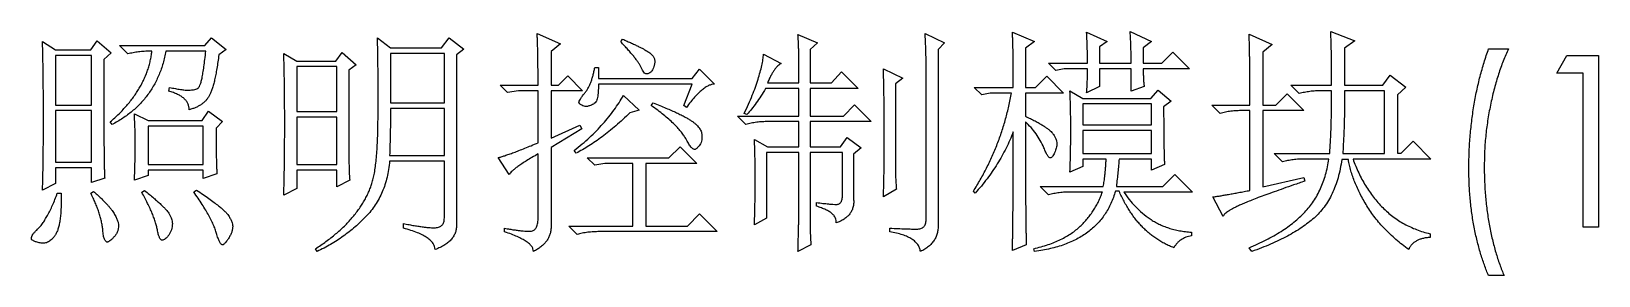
# Model space of a CAD drawing. Extents: x 227222 to 227822, y 341870 to 343170.
# Drawn here: x 227660.14 to 227692.11, y 342199.23 to 342204.21 of the extents above; entities that cross this region are included whole.
import ezdxf

# ---------------------------------------------------------------- set-up
doc = ezdxf.new("R2010")
doc.units = 0
doc.header["$MEASUREMENT"] = 0
doc.layers.add('PV-115', color=7, linetype='Continuous')

# ---------------------------------------------------------------- blocks, each defined once
blk = doc.blocks.new('Manufacturer光辉PartName智能照明控制模块Series12位ShellFrameLimitingCurrentRemarkPartTypeMinCurrent0MaxCurrent0PolesMinPower0MaxPower0LibType2DelFlgfalseUpdateDate')
at = {"layer": 'PV-115'}
for p, q in [((0.385, 8.203), (0.517, 8.359)), ((0.517, 8.359), (0.82, 8.126)), ((3.906, 8.359), (4.171, 8.158)), ((5.212, 8.158), (5.364, 8.359)), ((5.364, 8.359), (5.667, 8.131)), ((7.162, 8.449), (7.635, 8.238)), ((8.866, 8.278), (8.904, 8.335)), ((12.481, 8.43), (12.879, 8.259)), ((15.075, 8.449), (15.472, 8.259)), ((16.854, 8.475), (17.309, 8.284)), ((18.369, 8.475), (18.785, 8.29)), ((19.258, 8.494), (19.694, 8.29)), ((21.682, 8.437), (22.155, 8.225)), ((23.347, 8.494), (23.84, 8.304)), ((-2.928, 8.284), (-2.663, 8.114)), ((-2.663, 8.114), (-1.943, 8.114)), ((-1.925, 8), (-2.663, 8)), ((-2.663, 8), (-2.663, 6.992)), ((-1.943, 8.114), (-1.811, 8.302)), ((-1.925, 6.992), (-1.925, 8)), ((-1.811, 8.302), (-1.527, 8.055)), ((-1.527, 8.055), (-1.678, 7.921)), ((-1.186, 8.033), (-1.357, 8.203)), ((-1.357, 8.203), (0.385, 8.203)), ((-0.694, 8.09), (-0.732, 8.09)), ((0.404, 8.09), (-0.41, 8.09)), ((0.82, 8.126), (0.669, 8.014)), ((1.994, 8.041), (2.259, 7.889)), ((3.054, 7.889), (3.187, 8.06)), ((3.187, 8.06), (3.471, 7.814)), ((4.171, 8.158), (5.212, 8.158)), ((5.269, 8.045), (4.171, 8.045)), ((4.171, 8.045), (4.171, 7.037)), ((5.269, 7.037), (5.269, 8.045)), ((5.667, 8.131), (5.515, 8.017)), ((5.515, 8.017), (5.515, 4.557)), ((7.635, 8.238), (7.446, 8.085)), ((7.446, 8.085), (7.446, 7.396)), ((11.781, 8.027), (12.141, 7.838)), ((12.879, 8.259), (12.728, 8.126)), ((12.728, 8.126), (12.728, 7.441)), ((15.472, 8.259), (15.34, 8.126)), ((15.34, 8.126), (15.34, 4.576)), ((17.309, 8.284), (17.119, 8.151)), ((17.119, 8.151), (17.119, 7.351)), ((18.785, 8.29), (18.634, 8.178)), ((18.634, 8.178), (18.634, 7.844)), ((19.694, 8.29), (19.523, 8.16)), ((19.523, 8.16), (19.523, 7.844)), ((19.902, 7.844), (20.129, 8.072)), ((20.129, 8.072), (20.47, 7.731)), ((22.155, 8.225), (21.966, 8.071)), ((21.966, 8.071), (21.966, 6.992)), ((23.84, 8.304), (23.631, 8.153)), ((23.631, 8.153), (23.631, 7.396)), ((26.568, 8.135), (26.972, 8.135)), ((27.959, 7.641), (28.165, 8)), ((28.165, 8), (28.812, 8)), ((28.812, 8), (28.812, 4.5)), ((2.259, 7.889), (3.054, 7.889)), ((3.073, 7.776), (2.259, 7.776)), ((2.259, 7.776), (2.259, 6.857)), ((3.073, 6.857), (3.073, 7.776)), ((3.471, 7.814), (3.319, 7.701)), ((3.319, 7.701), (3.319, 6.194)), ((8.336, 7.757), (8.411, 7.757)), ((8.411, 7.757), (8.411, 7.53)), ((10.323, 7.53), (10.475, 7.72)), ((10.475, 7.72), (10.778, 7.417)), ((12.5, 7.441), (12.5, 7.726)), ((14.223, 7.729), (14.621, 7.539)), ((15.094, 4.652), (15.094, 7.86)), ((17.744, 7.693), (17.593, 7.844)), ((17.593, 7.844), (18.388, 7.844)), ((17.914, 7.731), (17.744, 7.693)), ((18.388, 7.731), (17.914, 7.731)), ((18.634, 7.844), (19.277, 7.844)), ((19.277, 7.731), (18.634, 7.731)), ((18.634, 7.731), (18.634, 7.371)), ((19.277, 7.276), (19.277, 7.731)), ((19.523, 7.844), (19.902, 7.844)), ((20.47, 7.731), (19.523, 7.731)), ((6.556, 7.244), (6.405, 7.396)), ((6.405, 7.396), (7.181, 7.396)), ((7.446, 7.396), (7.597, 7.396)), ((7.597, 7.396), (7.787, 7.585)), ((7.787, 7.585), (8.09, 7.282)), ((8.411, 7.53), (10.323, 7.53)), ((10.323, 7.417), (8.411, 7.417)), ((10.153, 6.981), (10.323, 7.417)), ((11.857, 7.441), (12.5, 7.441)), ((12.728, 7.441), (13.163, 7.441)), ((13.163, 7.441), (13.371, 7.668)), ((13.371, 7.668), (13.712, 7.327)), ((14.621, 7.539), (14.469, 7.425)), ((14.469, 7.425), (14.469, 5.675)), ((17.328, 7.351), (17.555, 7.578)), ((17.555, 7.578), (17.895, 7.237)), ((18.634, 7.371), (18.369, 7.239)), ((19.542, 7.371), (19.277, 7.276)), ((22.533, 7.396), (23.366, 7.396)), ((22.704, 7.225), (22.533, 7.396)), ((23.631, 7.396), (24.408, 7.396)), ((24.408, 7.396), (24.559, 7.604)), ((24.559, 7.604), (24.881, 7.357)), ((24.881, 7.357), (24.71, 7.203)), ((28.498, 7.641), (27.959, 7.641)), ((28.498, 4.5), (28.498, 7.641)), ((-0.353, 7.276), (-0.334, 7.351)), ((4.171, 7.037), (5.269, 7.037)), ((6.783, 7.282), (6.556, 7.244)), ((7.181, 7.282), (6.783, 7.282)), ((7.181, 6.222), (7.181, 7.282)), ((8.09, 7.282), (7.446, 7.282)), ((7.446, 7.282), (7.446, 6.317)), ((8.923, 7.187), (9.244, 6.888)), ((9.49, 6.98), (9.528, 7.036)), ((12.5, 7.327), (11.819, 7.327)), ((12.5, 6.767), (12.5, 7.327)), ((13.712, 7.327), (12.728, 7.327)), ((12.728, 7.327), (12.728, 6.767)), ((16.23, 7.199), (16.078, 7.351)), ((16.078, 7.351), (16.873, 7.351)), ((16.4, 7.237), (16.23, 7.199)), ((16.835, 7.237), (16.4, 7.237)), ((17.119, 7.351), (17.328, 7.351)), ((17.895, 7.237), (17.119, 7.237)), ((17.119, 7.237), (17.119, 6.765)), ((18.028, 7.278), (18.293, 7.126)), ((18.293, 7.126), (19.675, 7.126)), ((19.675, 7.126), (19.826, 7.297)), ((19.826, 7.297), (20.091, 7.07)), ((20.091, 7.07), (19.94, 6.955)), ((22.231, 6.992), (22.458, 7.219)), ((22.458, 7.219), (22.798, 6.878)), ((23.366, 7.282), (23.158, 7.282)), ((24.445, 7.282), (23.631, 7.282)), ((24.445, 6.005), (24.445, 7.282)), ((24.71, 7.203), (24.71, 6.007)), ((-2.663, 6.992), (-1.925, 6.992)), ((-1.925, 6.878), (-2.663, 6.878)), ((-2.663, 6.878), (-2.663, 5.825)), ((-1.925, 5.825), (-1.925, 6.878)), ((-1.054, 6.81), (-0.77, 6.678)), ((0.328, 6.678), (0.461, 6.867)), ((0.461, 6.867), (0.745, 6.658)), ((2.259, 6.857), (3.073, 6.857)), ((3.073, 6.744), (2.259, 6.744)), ((2.259, 6.744), (2.259, 5.78)), ((3.073, 5.78), (3.073, 6.744)), ((5.269, 6.923), (4.171, 6.923)), ((5.269, 5.96), (5.269, 6.923)), ((9.244, 6.888), (9.055, 6.832)), ((10.21, 6.943), (10.153, 6.981)), ((11.421, 6.597), (11.251, 6.767)), ((11.251, 6.767), (12.5, 6.767)), ((11.44, 6.797), (11.383, 6.816)), ((12.728, 6.767), (13.409, 6.767)), ((13.409, 6.767), (13.636, 6.995)), ((13.636, 6.995), (13.977, 6.654)), ((19.694, 7.013), (18.293, 7.013)), ((18.293, 7.013), (18.293, 6.588)), ((19.694, 6.588), (19.694, 7.013)), ((20.924, 6.992), (21.7, 6.992)), ((21.095, 6.821), (20.924, 6.992)), ((21.7, 6.878), (21.549, 6.878)), ((21.7, 5.25), (21.7, 6.878)), ((21.966, 6.992), (22.231, 6.992)), ((22.798, 6.878), (21.966, 6.878)), ((21.966, 6.878), (21.966, 5.326)), ((-1.508, 6.594), (-1.546, 6.651)), ((-0.77, 6.678), (0.328, 6.678)), ((0.347, 6.564), (-0.77, 6.564)), ((-0.77, 6.564), (-0.77, 5.78)), ((0.347, 5.78), (0.347, 6.564)), ((0.745, 6.658), (0.612, 6.522)), ((7.446, 6.317), (8.033, 6.582)), ((8.071, 6.506), (7.446, 6.127)), ((8.033, 6.582), (8.071, 6.506)), ((12.5, 6.654), (11.876, 6.654)), ((12.5, 6.139), (12.5, 6.654)), ((13.977, 6.654), (12.728, 6.654)), ((12.728, 6.654), (12.728, 6.139)), ((18.293, 6.588), (19.694, 6.588)), ((19.694, 6.474), (18.293, 6.474)), ((18.293, 6.474), (18.293, 6.005)), ((19.694, 6.005), (19.694, 6.474)), ((7.446, 6.127), (7.446, 4.48)), ((9.85, 5.915), (10.077, 6.142)), ((10.077, 6.142), (10.418, 5.801)), ((11.592, 6.291), (11.857, 6.139)), ((11.857, 6.139), (12.5, 6.139)), ((12.728, 6.139), (13.352, 6.139)), ((13.352, 6.139), (13.485, 6.329)), ((13.485, 6.329), (13.769, 6.12)), ((13.769, 6.12), (13.617, 5.988)), ((24.786, 6.007), (25.032, 6.258)), ((25.032, 6.258), (25.392, 5.891)), ((-2.663, 5.825), (-1.925, 5.825)), ((-0.77, 5.78), (0.347, 5.78)), ((2.259, 5.78), (3.073, 5.78)), ((4.152, 5.96), (5.269, 5.96)), ((5.269, 5.846), (4.152, 5.846)), ((5.269, 4.689), (5.269, 5.846)), ((6.594, 5.578), (6.367, 5.919)), ((7.181, 4.707), (7.181, 5.995)), ((7.957, 6.01), (7.919, 6.066)), ((8.336, 5.763), (8.184, 5.915)), ((8.184, 5.915), (9.85, 5.915)), ((8.544, 5.801), (8.336, 5.763)), ((9.112, 5.801), (8.544, 5.801)), ((9.112, 4.524), (9.112, 5.801)), ((10.418, 5.801), (9.377, 5.801)), ((9.377, 5.801), (9.377, 4.524)), ((12.5, 6.026), (11.838, 6.026)), ((11.838, 6.026), (11.838, 4.682)), ((12.5, 4.844), (12.5, 6.026)), ((13.39, 6.026), (12.728, 6.026)), ((12.728, 6.026), (12.728, 4.711)), ((13.39, 5.155), (13.39, 6.026)), ((13.617, 5.988), (13.617, 5.06)), ((18.293, 6.005), (19.694, 6.005)), ((18.766, 5.891), (18.293, 5.891)), ((18.293, 5.891), (18.293, 5.74)), ((19.694, 5.891), (19.031, 5.891)), ((19.694, 5.664), (19.694, 5.891)), ((19.959, 5.777), (19.694, 5.664)), ((22.363, 5.834), (22.193, 6.005)), ((22.193, 6.005), (23.328, 6.005)), ((23.31, 5.891), (22.817, 5.891)), ((23.707, 5.881), (23.575, 5.881)), ((23.594, 6.005), (24.445, 6.005)), ((25.392, 5.891), (23.802, 5.891)), ((24.71, 6.007), (24.786, 6.007)), ((-1.925, 5.712), (-2.663, 5.712)), ((-2.663, 5.712), (-2.663, 5.39)), ((-1.925, 5.409), (-1.925, 5.712)), ((-1.659, 5.503), (-1.925, 5.409)), ((-0.77, 5.553), (-1.054, 5.458)), ((0.347, 5.667), (-0.77, 5.667)), ((-0.77, 5.667), (-0.77, 5.553)), ((0.347, 5.496), (0.347, 5.667)), ((0.631, 5.591), (0.347, 5.496)), ((3.073, 5.667), (2.259, 5.667)), ((2.259, 5.667), (2.259, 5.288)), ((3.073, 5.326), (3.073, 5.667)), ((3.338, 5.458), (3.073, 5.326)), ((18.293, 5.74), (18.028, 5.626)), ((19.921, 5.332), (20.167, 5.578)), ((20.167, 5.578), (20.527, 5.218)), ((21.966, 5.326), (22.798, 5.515)), ((22.798, 5.515), (22.817, 5.44)), ((-2.663, 5.39), (-2.928, 5.257)), ((-2.625, 5.193), (-2.549, 5.193)), ((-1.943, 5.193), (-1.887, 5.231)), ((-0.902, 5.212), (-0.845, 5.25)), ((0.158, 5.22), (0.215, 5.258)), ((2.259, 5.288), (1.994, 5.156)), ((14.488, 5.275), (14.223, 5.123)), ((16.097, 5.197), (16.059, 5.235)), ((17.593, 5.161), (17.422, 5.332)), ((17.422, 5.332), (18.709, 5.332)), ((18.691, 5.218), (18.047, 5.218)), ((19.031, 5.237), (18.956, 5.237)), ((18.975, 5.332), (19.921, 5.332)), ((20.527, 5.218), (19.126, 5.218)), ((21.151, 4.72), (20.943, 5.118)), ((12.86, 4.928), (12.86, 5.003)), ((4.436, 4.48), (4.436, 4.575)), ((6.499, 4.404), (6.499, 4.48)), ((7.976, 4.353), (7.806, 4.524)), ((7.806, 4.524), (9.112, 4.524)), ((9.377, 4.524), (10.229, 4.524)), ((10.229, 4.524), (10.475, 4.77)), ((10.475, 4.77), (10.834, 4.41)), ((11.838, 4.682), (11.592, 4.549)), ((14.356, 4.405), (14.356, 4.481)), ((28.812, 4.5), (28.498, 4.5)), ((10.834, 4.41), (8.43, 4.41)), ((20.508, 4.398), (20.508, 4.324)), ((25.373, 4.368), (25.373, 4.292)), ((2.676, 4.006), (2.638, 4.063)), ((12.746, 4.14), (12.481, 4.006)), ((17.138, 4.139), (16.854, 4.025)), ((17.309, 4.006), (17.29, 4.062)), ((21.738, 4.006), (21.682, 4.083)), ((26.882, 3.513), (26.568, 3.513))]:
    blk.add_line(p, q, dxfattribs=at)
for points, knots in [([(2.638, 4.063), (2.675, 4.087), (2.748, 4.134), (2.854, 4.208), (2.956, 4.284), (3.052, 4.361), (3.142, 4.441), (3.229, 4.522), (3.31, 4.605), (3.385, 4.69), (3.456, 4.775), (3.52, 4.862), (3.58, 4.949), (3.635, 5.036), (3.682, 5.125), (3.725, 5.214), (3.761, 5.303), (3.794, 5.396), (3.821, 5.497), (3.845, 5.61), (3.865, 5.74), (3.881, 5.886), (3.894, 6.047), (3.905, 6.224), (3.912, 6.416), (3.919, 6.839), (3.921, 7.488), (3.911, 8.068), (3.906, 8.359)], [0, 0, 0, 0, 0.027708, 0.054932, 0.081376, 0.107187, 0.132381, 0.15722, 0.181426, 0.205253, 0.228521, 0.251204, 0.27329, 0.294858, 0.315892, 0.336458, 0.356755, 0.376687, 0.397999, 0.422317, 0.449827, 0.480587, 0.514345, 0.551431, 0.591858, 0.635499, 0.817227, 1, 1, 1, 1]), ([(7.181, 7.396), (7.181, 7.451), (7.181, 7.56), (7.179, 7.717), (7.178, 7.864), (7.176, 8), (7.173, 8.127), (7.171, 8.243), (7.166, 8.349), (7.163, 8.417), (7.162, 8.449)], [0, 0, 0, 0, 0.15908, 0.308183, 0.447301, 0.57711, 0.697615, 0.808138, 0.908724, 1, 1, 1, 1]), ([(8.904, 8.335), (8.935, 8.321), (8.996, 8.294), (9.084, 8.255), (9.164, 8.218), (9.235, 8.183), (9.298, 8.151), (9.354, 8.121), (9.401, 8.094), (9.441, 8.068), (9.475, 8.044), (9.503, 8.017), (9.526, 7.991), (9.543, 7.962), (9.554, 7.932), (9.561, 7.901), (9.561, 7.868), (9.555, 7.826), (9.543, 7.778), (9.526, 7.728), (9.506, 7.69), (9.477, 7.658), (9.441, 7.633), (9.409, 7.627), (9.396, 7.625)], [0, 0, 0, 0, 0.089591, 0.172145, 0.24737, 0.315835, 0.376754, 0.430964, 0.478211, 0.518335, 0.553654, 0.586055, 0.615997, 0.64463, 0.671719, 0.698197, 0.725928, 0.754485, 0.808572, 0.853371, 0.889784, 0.918815, 0.964624, 1, 1, 1, 1]), ([(12.5, 7.726), (12.5, 7.763), (12.501, 7.835), (12.499, 7.939), (12.498, 8.037), (12.496, 8.128), (12.493, 8.213), (12.49, 8.291), (12.486, 8.362), (12.483, 8.408), (12.481, 8.43)], [0, 0, 0, 0, 0.157281, 0.305617, 0.443999, 0.574437, 0.693958, 0.805519, 0.907231, 1, 1, 1, 1]), ([(15.094, 7.86), (15.093, 7.96), (15.091, 8.156), (15.08, 8.352), (15.075, 8.449)], [0, 0, 0, 0, 0.507488, 1, 1, 1, 1]), ([(16.873, 7.351), (16.873, 7.419), (16.874, 7.55), (16.872, 7.737), (16.871, 7.905), (16.869, 8.054), (16.866, 8.185), (16.863, 8.298), (16.859, 8.393), (16.856, 8.449), (16.854, 8.475)], [0, 0, 0, 0, 0.182733, 0.348632, 0.498317, 0.63117, 0.747822, 0.848263, 0.93254, 1, 1, 1, 1]), ([(18.388, 7.844), (18.387, 7.89), (18.387, 7.986), (18.383, 8.136), (18.377, 8.301), (18.372, 8.415), (18.369, 8.475)], [0, 0, 0, 0, 0.216802, 0.455891, 0.716191, 1, 1, 1, 1]), ([(19.277, 7.844), (19.276, 7.951), (19.275, 8.168), (19.264, 8.384), (19.258, 8.494)], [0, 0, 0, 0, 0.493323, 1, 1, 1, 1]), ([(21.7, 6.992), (21.7, 7.037), (21.7, 7.124), (21.701, 7.253), (21.7, 7.375), (21.699, 7.492), (21.698, 7.603), (21.698, 7.708), (21.697, 7.807), (21.696, 7.9), (21.694, 7.987), (21.693, 8.069), (21.691, 8.145), (21.69, 8.215), (21.688, 8.279), (21.686, 8.337), (21.684, 8.389), (21.682, 8.421), (21.682, 8.437)], [0, 0, 0, 0, 0.0931435, 0.1819209, 0.2668187, 0.3473505, 0.4240014, 0.4967714, 0.5651754, 0.6297039, 0.690352, 0.7466346, 0.7990368, 0.8475587, 0.8917289, 0.9320203, 0.9679489, 1, 1, 1, 1]), ([(23.366, 7.396), (23.366, 7.454), (23.367, 7.567), (23.365, 7.731), (23.364, 7.884), (23.362, 8.026), (23.359, 8.158), (23.356, 8.28), (23.352, 8.39), (23.349, 8.46), (23.347, 8.494)], [0, 0, 0, 0, 0.158966, 0.308362, 0.447543, 0.577795, 0.697845, 0.808321, 0.908626, 1, 1, 1, 1]), ([(-2.928, 5.257), (-2.926, 5.295), (-2.923, 5.378), (-2.919, 5.512), (-2.917, 5.666), (-2.913, 5.84), (-2.911, 6.035), (-2.91, 6.249), (-2.908, 6.483), (-2.909, 6.731), (-2.908, 6.98), (-2.91, 7.218), (-2.911, 7.438), (-2.913, 7.641), (-2.917, 7.827), (-2.919, 7.995), (-2.923, 8.145), (-2.926, 8.24), (-2.928, 8.284)], [0, 0, 0, 0, 0.037778, 0.082038, 0.133001, 0.190448, 0.254608, 0.325483, 0.402843, 0.486686, 0.570993, 0.649742, 0.72247, 0.78964, 0.850793, 0.906387, 0.955972, 1, 1, 1, 1]), ([(-1.546, 6.651), (-1.515, 6.678), (-1.454, 6.731), (-1.367, 6.813), (-1.285, 6.896), (-1.209, 6.982), (-1.137, 7.067), (-1.071, 7.154), (-1.01, 7.243), (-0.954, 7.332), (-0.903, 7.422), (-0.858, 7.514), (-0.817, 7.607), (-0.783, 7.701), (-0.752, 7.797), (-0.728, 7.893), (-0.708, 7.991), (-0.699, 8.057), (-0.694, 8.09)], [0, 0, 0, 0, 0.071619, 0.1414, 0.209706, 0.276364, 0.341453, 0.405142, 0.467814, 0.52925, 0.589718, 0.649575, 0.708426, 0.76735, 0.825342, 0.883615, 0.941651, 1, 1, 1, 1]), ([(-0.41, 8.09), (-0.419, 8.048), (-0.435, 7.965), (-0.468, 7.844), (-0.505, 7.726), (-0.548, 7.613), (-0.597, 7.504), (-0.652, 7.4), (-0.712, 7.3), (-0.778, 7.204), (-0.849, 7.112), (-0.927, 7.025), (-1.01, 6.942), (-1.098, 6.864), (-1.193, 6.79), (-1.292, 6.72), (-1.397, 6.654), (-1.471, 6.614), (-1.508, 6.594)], [0, 0, 0, 0, 0.066607, 0.131767, 0.195542, 0.258341, 0.320247, 0.381142, 0.441881, 0.501853, 0.562286, 0.622621, 0.683364, 0.744728, 0.806694, 0.869912, 0.934346, 1, 1, 1, 1]), ([(-0.732, 8.09), (-0.772, 8.089), (-0.851, 8.088), (-0.967, 8.077), (-1.079, 8.059), (-1.151, 8.042), (-1.186, 8.033)], [0, 0, 0, 0, 0.26277, 0.515778, 0.761809, 1, 1, 1, 1]), ([(0.063, 7.295), (0.094, 7.297), (0.154, 7.303), (0.228, 7.317), (0.269, 7.356), (0.288, 7.4), (0.309, 7.463), (0.328, 7.547), (0.347, 7.653), (0.367, 7.78), (0.386, 7.928), (0.398, 8.033), (0.404, 8.09)], [0, 0, 0, 0, 0.096229, 0.190683, 0.220931, 0.268914, 0.337001, 0.426498, 0.537118, 0.669893, 0.824196, 1, 1, 1, 1]), ([(0.669, 8.014), (0.663, 7.966), (0.65, 7.873), (0.631, 7.739), (0.607, 7.618), (0.586, 7.509), (0.561, 7.412), (0.536, 7.327), (0.51, 7.254), (0.482, 7.191), (0.449, 7.138), (0.412, 7.09), (0.369, 7.046), (0.319, 7.007), (0.264, 6.972), (0.202, 6.943), (0.135, 6.916), (0.088, 6.904), (0.063, 6.897)], [0, 0, 0, 0, 0.106598, 0.204681, 0.294463, 0.37573, 0.448384, 0.512807, 0.569312, 0.617714, 0.661912, 0.705909, 0.750294, 0.795724, 0.843435, 0.892736, 0.944763, 1, 1, 1, 1]), ([(1.994, 5.156), (1.995, 5.205), (1.998, 5.306), (2.003, 5.463), (2.005, 5.629), (2.008, 5.806), (2.01, 5.992), (2.011, 6.189), (2.013, 6.395), (2.013, 6.608), (2.013, 6.821), (2.011, 7.026), (2.01, 7.221), (2.008, 7.405), (2.005, 7.579), (2.003, 7.742), (1.998, 7.895), (1.995, 7.993), (1.994, 8.041)], [0, 0, 0, 0, 0.051047, 0.1052516, 0.1630895, 0.2243287, 0.288966, 0.3570027, 0.428684, 0.5035224, 0.5783609, 0.6495562, 0.717107, 0.7810154, 0.8412827, 0.8979059, 0.9506531, 1, 1, 1, 1]), ([(9.282, 7.76), (9.273, 7.776), (9.254, 7.812), (9.22, 7.866), (9.178, 7.925), (9.129, 7.987), (9.074, 8.054), (9.01, 8.125), (8.942, 8.201), (8.892, 8.251), (8.866, 8.278)], [0, 0, 0, 0, 0.085146, 0.181967, 0.289004, 0.407373, 0.538052, 0.680246, 0.834242, 1, 1, 1, 1]), ([(11.383, 6.816), (11.414, 6.88), (11.472, 7.003), (11.548, 7.185), (11.613, 7.354), (11.667, 7.511), (11.71, 7.657), (11.743, 7.791), (11.768, 7.913), (11.777, 7.991), (11.781, 8.027)], [0, 0, 0, 0, 0.165811, 0.319126, 0.461041, 0.590523, 0.709176, 0.816316, 0.913364, 1, 1, 1, 1]), ([(26.165, 5.682), (26.166, 5.792), (26.168, 6.01), (26.188, 6.335), (26.22, 6.656), (26.265, 6.97), (26.322, 7.278), (26.392, 7.574), (26.472, 7.86), (26.537, 8.044), (26.568, 8.135)], [0, 0, 0, 0, 0.131664, 0.262136, 0.390776, 0.518632, 0.643982, 0.765918, 0.884434, 1, 1, 1, 1]), ([(26.972, 8.135), (26.954, 8.095), (26.916, 8.013), (26.865, 7.887), (26.815, 7.757), (26.77, 7.621), (26.726, 7.48), (26.685, 7.334), (26.647, 7.184), (26.601, 6.976), (26.551, 6.711), (26.509, 6.388), (26.483, 6.059), (26.48, 5.838), (26.479, 5.727)], [0, 0, 0, 0, 0.053473, 0.108577, 0.164847, 0.222508, 0.282149, 0.343289, 0.405779, 0.470211, 0.600937, 0.732284, 0.865466, 1, 1, 1, 1]), ([(-1.678, 7.921), (-1.678, 7.834), (-1.678, 7.665), (-1.679, 7.418), (-1.678, 7.186), (-1.677, 6.968), (-1.676, 6.765), (-1.676, 6.577), (-1.675, 6.404), (-1.674, 6.246), (-1.672, 6.102), (-1.671, 5.973), (-1.669, 5.859), (-1.668, 5.759), (-1.666, 5.674), (-1.664, 5.604), (-1.662, 5.549), (-1.66, 5.517), (-1.659, 5.503)], [0, 0, 0, 0, 0.108138, 0.210189, 0.306441, 0.396315, 0.480101, 0.557799, 0.629409, 0.694932, 0.754368, 0.807716, 0.854975, 0.896147, 0.931238, 0.960243, 0.983162, 1, 1, 1, 1]), ([(8.127, 7.227), (8.14, 7.244), (8.165, 7.277), (8.199, 7.332), (8.229, 7.391), (8.256, 7.455), (8.281, 7.524), (8.302, 7.598), (8.322, 7.676), (8.331, 7.73), (8.336, 7.757)], [0, 0, 0, 0, 0.107223, 0.218807, 0.333779, 0.454403, 0.581188, 0.714575, 0.853756, 1, 1, 1, 1]), ([(9.396, 7.625), (9.386, 7.627), (9.364, 7.632), (9.335, 7.661), (9.307, 7.704), (9.291, 7.74), (9.282, 7.76)], [0, 0, 0, 0, 0.1594512, 0.3677773, 0.643109, 1, 1, 1, 1]), ([(12.141, 7.838), (12.129, 7.832), (12.105, 7.82), (12.071, 7.791), (12.036, 7.754), (12.001, 7.709), (11.966, 7.654), (11.929, 7.591), (11.893, 7.519), (11.869, 7.467), (11.857, 7.441)], [0, 0, 0, 0, 0.077676, 0.164907, 0.266653, 0.381202, 0.511467, 0.65807, 0.820809, 1, 1, 1, 1]), ([(14.223, 5.123), (14.224, 5.159), (14.227, 5.234), (14.232, 5.354), (14.234, 5.488), (14.237, 5.634), (14.239, 5.795), (14.24, 5.968), (14.242, 6.155), (14.242, 6.351), (14.242, 6.55), (14.24, 6.744), (14.239, 6.929), (14.237, 7.106), (14.234, 7.274), (14.232, 7.433), (14.227, 7.584), (14.224, 7.682), (14.223, 7.729)], [0, 0, 0, 0, 0.040918, 0.086944, 0.138063, 0.194561, 0.255896, 0.322339, 0.394161, 0.470823, 0.548561, 0.622805, 0.694089, 0.761879, 0.826177, 0.887516, 0.945371, 1, 1, 1, 1]), ([(18.369, 7.239), (18.372, 7.277), (18.378, 7.356), (18.383, 7.477), (18.387, 7.602), (18.387, 7.687), (18.388, 7.731)], [0, 0, 0, 0, 0.235428, 0.481884, 0.735292, 1, 1, 1, 1]), ([(19.523, 7.731), (19.524, 7.697), (19.524, 7.633), (19.528, 7.539), (19.533, 7.452), (19.539, 7.397), (19.542, 7.371)], [0, 0, 0, 0, 0.278236, 0.539117, 0.778921, 1, 1, 1, 1]), ([(8.411, 7.417), (8.411, 7.39), (8.411, 7.338), (8.407, 7.265), (8.402, 7.201), (8.394, 7.144), (8.382, 7.095), (8.358, 7.054), (8.328, 7.021), (8.289, 7), (8.251, 6.984), (8.217, 6.973), (8.19, 6.964), (8.173, 6.963), (8.165, 6.962)], [0, 0, 0, 0, 0.138278, 0.261186, 0.37244, 0.468856, 0.553008, 0.629882, 0.704066, 0.780513, 0.85313, 0.913434, 0.962879, 1, 1, 1, 1]), ([(10.778, 7.417), (10.758, 7.415), (10.716, 7.411), (10.653, 7.387), (10.587, 7.35), (10.518, 7.296), (10.446, 7.23), (10.369, 7.148), (10.289, 7.051), (10.237, 6.981), (10.21, 6.943)], [0, 0, 0, 0, 0.078095, 0.164103, 0.26358, 0.376782, 0.50663, 0.653364, 0.817661, 1, 1, 1, 1]), ([(0.063, 6.897), (0.062, 6.919), (0.06, 6.961), (0.039, 7.022), (0.005, 7.077), (-0.041, 7.128), (-0.101, 7.172), (-0.173, 7.213), (-0.259, 7.247), (-0.321, 7.266), (-0.353, 7.276)], [0, 0, 0, 0, 0.105545, 0.208838, 0.31296, 0.423288, 0.545176, 0.680607, 0.831719, 1, 1, 1, 1]), ([(-0.334, 7.351), (-0.295, 7.343), (-0.222, 7.327), (-0.116, 7.308), (-0.023, 7.297), (0.036, 7.295), (0.063, 7.295)], [0, 0, 0, 0, 0.29736, 0.562669, 0.797655, 1, 1, 1, 1]), ([(7.919, 6.066), (7.973, 6.109), (8.079, 6.195), (8.23, 6.33), (8.371, 6.466), (8.501, 6.606), (8.622, 6.747), (8.732, 6.891), (8.833, 7.037), (8.893, 7.137), (8.923, 7.187)], [0, 0, 0, 0, 0.137195, 0.27067, 0.400013, 0.526144, 0.648642, 0.768208, 0.885088, 1, 1, 1, 1]), ([(8.014, 7.038), (8.016, 7.049), (8.02, 7.076), (8.045, 7.118), (8.08, 7.171), (8.11, 7.207), (8.127, 7.227)], [0, 0, 0, 0, 0.1507012, 0.3652967, 0.6453866, 1, 1, 1, 1]), ([(8.165, 6.962), (8.151, 6.964), (8.118, 6.968), (8.079, 6.986), (8.048, 7.003), (8.03, 7.015), (8.017, 7.026), (8.015, 7.035), (8.014, 7.038)], [0, 0, 0, 0, 0.246866, 0.56576, 0.726751, 0.853042, 0.94063, 1, 1, 1, 1]), ([(9.528, 7.036), (9.574, 7.018), (9.661, 6.983), (9.786, 6.932), (9.9, 6.881), (10.003, 6.836), (10.095, 6.791), (10.174, 6.749), (10.244, 6.711), (10.303, 6.674), (10.353, 6.639), (10.396, 6.604), (10.432, 6.568), (10.463, 6.532), (10.487, 6.495), (10.506, 6.459), (10.517, 6.421), (10.524, 6.373), (10.523, 6.316), (10.515, 6.255), (10.496, 6.202), (10.467, 6.16), (10.437, 6.13), (10.414, 6.106), (10.396, 6.091), (10.384, 6.087), (10.38, 6.085)], [0, 0, 0, 0, 0.092599, 0.178379, 0.25671, 0.328072, 0.392048, 0.4491, 0.499255, 0.542256, 0.580352, 0.615282, 0.647538, 0.677081, 0.704595, 0.730342, 0.75486, 0.778598, 0.822441, 0.861398, 0.895867, 0.92805, 0.955937, 0.97692, 0.991447, 1, 1, 1, 1]), ([(11.819, 7.327), (11.788, 7.275), (11.728, 7.176), (11.633, 7.036), (11.539, 6.91), (11.472, 6.834), (11.44, 6.797)], [0, 0, 0, 0, 0.276476, 0.534903, 0.775844, 1, 1, 1, 1]), ([(16.059, 5.235), (16.107, 5.312), (16.202, 5.467), (16.329, 5.706), (16.446, 5.949), (16.548, 6.197), (16.64, 6.45), (16.718, 6.708), (16.785, 6.97), (16.819, 7.148), (16.835, 7.237)], [0, 0, 0, 0, 0.126009, 0.25155, 0.3759, 0.500242, 0.624405, 0.749189, 0.873971, 1, 1, 1, 1]), ([(18.028, 5.626), (18.031, 5.708), (18.037, 5.864), (18.042, 6.088), (18.046, 6.291), (18.048, 6.479), (18.046, 6.663), (18.042, 6.855), (18.037, 7.062), (18.031, 7.204), (18.028, 7.278)], [0, 0, 0, 0, 0.148597, 0.28442, 0.407065, 0.516965, 0.624744, 0.74145, 0.866244, 1, 1, 1, 1]), ([(23.158, 7.282), (23.118, 7.281), (23.039, 7.28), (22.923, 7.269), (22.811, 7.251), (22.739, 7.234), (22.704, 7.225)], [0, 0, 0, 0, 0.2627696, 0.5157777, 0.761809, 1, 1, 1, 1]), ([(23.328, 6.005), (23.334, 6.101), (23.347, 6.301), (23.358, 6.611), (23.365, 6.94), (23.366, 7.166), (23.366, 7.282)], [0, 0, 0, 0, 0.227462, 0.470081, 0.727388, 1, 1, 1, 1]), ([(23.631, 7.282), (23.631, 7.173), (23.63, 6.957), (23.623, 6.635), (23.612, 6.318), (23.599, 6.109), (23.594, 6.005)], [0, 0, 0, 0, 0.255616, 0.507447, 0.755553, 1, 1, 1, 1]), ([(-1.054, 5.458), (-1.051, 5.524), (-1.045, 5.651), (-1.04, 5.837), (-1.036, 6.013), (-1.034, 6.232), (-1.038, 6.497), (-1.048, 6.706), (-1.054, 6.81)], [0, 0, 0, 0, 0.145291, 0.282734, 0.412365, 0.534716, 0.769588, 1, 1, 1, 1]), ([(4.171, 6.923), (4.171, 6.839), (4.17, 6.674), (4.166, 6.43), (4.161, 6.192), (4.155, 6.037), (4.152, 5.96)], [0, 0, 0, 0, 0.26049, 0.514453, 0.760456, 1, 1, 1, 1]), ([(9.055, 6.832), (9.007, 6.787), (8.912, 6.698), (8.769, 6.571), (8.628, 6.454), (8.49, 6.347), (8.354, 6.248), (8.22, 6.159), (8.089, 6.079), (8, 6.032), (7.957, 6.01)], [0, 0, 0, 0, 0.144542, 0.28313, 0.416248, 0.543311, 0.665181, 0.782022, 0.893322, 1, 1, 1, 1]), ([(10.191, 6.309), (10.177, 6.333), (10.146, 6.384), (10.089, 6.459), (10.02, 6.538), (9.938, 6.62), (9.844, 6.706), (9.737, 6.794), (9.619, 6.887), (9.534, 6.948), (9.49, 6.98)], [0, 0, 0, 0, 0.086046, 0.181935, 0.289761, 0.408012, 0.537548, 0.67971, 0.83362, 1, 1, 1, 1]), ([(17.119, 6.765), (17.154, 6.748), (17.22, 6.716), (17.314, 6.669), (17.396, 6.623), (17.469, 6.581), (17.531, 6.54), (17.583, 6.503), (17.626, 6.47), (17.666, 6.427), (17.704, 6.376), (17.738, 6.317), (17.759, 6.257), (17.762, 6.217), (17.763, 6.198)], [0, 0, 0, 0, 0.1283754, 0.2448878, 0.3499677, 0.4440116, 0.5257923, 0.5967893, 0.6572126, 0.7068636, 0.7915715, 0.8673317, 0.9356561, 1, 1, 1, 1]), ([(19.94, 6.955), (19.94, 6.916), (19.94, 6.839), (19.94, 6.727), (19.941, 6.621), (19.941, 6.52), (19.942, 6.426), (19.943, 6.337), (19.943, 6.255), (19.945, 6.178), (19.946, 6.108), (19.948, 6.043), (19.949, 5.984), (19.95, 5.931), (19.952, 5.884), (19.955, 5.843), (19.957, 5.808), (19.958, 5.787), (19.959, 5.777)], [0, 0, 0, 0, 0.100567, 0.195778, 0.285636, 0.370733, 0.45107, 0.526051, 0.596272, 0.661146, 0.72126, 0.776019, 0.826019, 0.870666, 0.910575, 0.94573, 0.975537, 1, 1, 1, 1]), ([(21.549, 6.878), (21.509, 6.878), (21.43, 6.876), (21.314, 6.866), (21.202, 6.848), (21.13, 6.83), (21.095, 6.821)], [0, 0, 0, 0, 0.26277, 0.515778, 0.761809, 1, 1, 1, 1]), ([(0.612, 6.522), (0.612, 6.466), (0.612, 6.359), (0.614, 6.206), (0.615, 6.068), (0.617, 5.944), (0.62, 5.835), (0.622, 5.741), (0.626, 5.661), (0.63, 5.613), (0.631, 5.591)], [0, 0, 0, 0, 0.179901, 0.344002, 0.493049, 0.625548, 0.743012, 0.843922, 0.929851, 1, 1, 1, 1]), ([(11.876, 6.654), (11.835, 6.653), (11.756, 6.652), (11.64, 6.641), (11.529, 6.623), (11.457, 6.606), (11.421, 6.597)], [0, 0, 0, 0, 0.26277, 0.515778, 0.761809, 1, 1, 1, 1]), ([(16.873, 6.444), (16.85, 6.387), (16.805, 6.275), (16.726, 6.11), (16.641, 5.948), (16.547, 5.791), (16.446, 5.637), (16.339, 5.486), (16.222, 5.339), (16.139, 5.244), (16.097, 5.197)], [0, 0, 0, 0, 0.123463, 0.246876, 0.370506, 0.494211, 0.619068, 0.74465, 0.87139, 1, 1, 1, 1]), ([(16.854, 4.025), (16.855, 4.054), (16.857, 4.113), (16.859, 4.206), (16.861, 4.309), (16.863, 4.42), (16.864, 4.54), (16.866, 4.669), (16.867, 4.807), (16.868, 4.954), (16.87, 5.11), (16.87, 5.274), (16.871, 5.447), (16.872, 5.63), (16.873, 5.82), (16.873, 6.02), (16.873, 6.229), (16.873, 6.371), (16.873, 6.444)], [0, 0, 0, 0, 0.035091, 0.073661, 0.115999, 0.162105, 0.211685, 0.265034, 0.322152, 0.382748, 0.447114, 0.515246, 0.586858, 0.662239, 0.741098, 0.823727, 0.910124, 1, 1, 1, 1]), ([(17.498, 6.122), (17.474, 6.172), (17.428, 6.27), (17.339, 6.408), (17.237, 6.536), (17.159, 6.613), (17.119, 6.652)], [0, 0, 0, 0, 0.250289, 0.497574, 0.747253, 1, 1, 1, 1]), ([(17.119, 6.652), (17.119, 6.572), (17.119, 6.415), (17.119, 6.186), (17.12, 5.968), (17.121, 5.762), (17.121, 5.566), (17.122, 5.381), (17.123, 5.207), (17.124, 5.045), (17.126, 4.893), (17.127, 4.753), (17.128, 4.623), (17.13, 4.505), (17.132, 4.398), (17.134, 4.302), (17.136, 4.217), (17.138, 4.164), (17.138, 4.139)], [0, 0, 0, 0, 0.095419, 0.186652, 0.273423, 0.355729, 0.433571, 0.507228, 0.576421, 0.640873, 0.701419, 0.757222, 0.808562, 0.855716, 0.898412, 0.936644, 0.970414, 1, 1, 1, 1]), ([(3.319, 6.194), (3.319, 6.154), (3.319, 6.078), (3.321, 5.967), (3.322, 5.864), (3.324, 5.768), (3.327, 5.68), (3.329, 5.599), (3.334, 5.526), (3.337, 5.48), (3.338, 5.458)], [0, 0, 0, 0, 0.16102, 0.311572, 0.452596, 0.582206, 0.702317, 0.811953, 0.911207, 1, 1, 1, 1]), ([(6.367, 5.919), (6.388, 5.925), (6.434, 5.936), (6.507, 5.96), (6.592, 5.99), (6.688, 6.025), (6.795, 6.066), (6.914, 6.112), (7.044, 6.164), (7.134, 6.202), (7.181, 6.222)], [0, 0, 0, 0, 0.074361, 0.163149, 0.266472, 0.38412, 0.516116, 0.663227, 0.824264, 1, 1, 1, 1]), ([(10.38, 6.085), (10.373, 6.086), (10.359, 6.088), (10.338, 6.1), (10.316, 6.117), (10.294, 6.143), (10.269, 6.174), (10.244, 6.213), (10.217, 6.258), (10.2, 6.291), (10.191, 6.309)], [0, 0, 0, 0, 0.065943, 0.141639, 0.235786, 0.345734, 0.477906, 0.628372, 0.802933, 1, 1, 1, 1]), ([(11.592, 4.549), (11.595, 4.63), (11.601, 4.789), (11.606, 5.025), (11.61, 5.253), (11.611, 5.474), (11.61, 5.688), (11.606, 5.895), (11.601, 6.096), (11.595, 6.226), (11.592, 6.291)], [0, 0, 0, 0, 0.139332, 0.274594, 0.405406, 0.532584, 0.655334, 0.774477, 0.88922, 1, 1, 1, 1]), ([(17.63, 5.915), (17.625, 5.916), (17.614, 5.917), (17.599, 5.929), (17.583, 5.945), (17.567, 5.968), (17.551, 5.998), (17.533, 6.033), (17.516, 6.076), (17.504, 6.106), (17.498, 6.122)], [0, 0, 0, 0, 0.059464, 0.128987, 0.218587, 0.327141, 0.460391, 0.616848, 0.795898, 1, 1, 1, 1]), ([(17.763, 6.198), (17.762, 6.185), (17.761, 6.157), (17.751, 6.114), (17.736, 6.067), (17.716, 6.02), (17.695, 5.976), (17.673, 5.944), (17.654, 5.92), (17.637, 5.916), (17.63, 5.915)], [0, 0, 0, 0, 0.120778, 0.257057, 0.406055, 0.573854, 0.730676, 0.850009, 0.936729, 1, 1, 1, 1]), ([(4.152, 5.846), (4.146, 5.79), (4.135, 5.681), (4.103, 5.52), (4.06, 5.368), (4.005, 5.223), (3.939, 5.084), (3.861, 4.954), (3.772, 4.83), (3.67, 4.716), (3.561, 4.608), (3.448, 4.505), (3.33, 4.408), (3.208, 4.316), (3.082, 4.229), (2.95, 4.15), (2.815, 4.074), (2.722, 4.029), (2.676, 4.006)], [0, 0, 0, 0, 0.067718, 0.13339, 0.197164, 0.259409, 0.320835, 0.382043, 0.443144, 0.504817, 0.56676, 0.628176, 0.689793, 0.751339, 0.812945, 0.874833, 0.937192, 1, 1, 1, 1]), ([(7.181, 5.995), (7.139, 5.971), (7.06, 5.925), (6.95, 5.859), (6.854, 5.798), (6.773, 5.742), (6.707, 5.694), (6.656, 5.65), (6.617, 5.614), (6.601, 5.588), (6.594, 5.578)], [0, 0, 0, 0, 0.199501, 0.377912, 0.534147, 0.669164, 0.782582, 0.875266, 0.947119, 1, 1, 1, 1]), ([(18.709, 5.332), (18.713, 5.349), (18.719, 5.384), (18.727, 5.441), (18.736, 5.502), (18.743, 5.57), (18.75, 5.642), (18.756, 5.72), (18.762, 5.804), (18.765, 5.861), (18.766, 5.891)], [0, 0, 0, 0, 0.092376, 0.193157, 0.303804, 0.42405, 0.554213, 0.692953, 0.84154, 1, 1, 1, 1]), ([(19.031, 5.891), (19.028, 5.848), (19.021, 5.76), (19.007, 5.623), (18.992, 5.48), (18.98, 5.382), (18.975, 5.332)], [0, 0, 0, 0, 0.23014, 0.473143, 0.730169, 1, 1, 1, 1]), ([(21.682, 4.083), (21.742, 4.108), (21.859, 4.158), (22.028, 4.24), (22.186, 4.324), (22.333, 4.413), (22.47, 4.505), (22.596, 4.601), (22.713, 4.7), (22.818, 4.804), (22.914, 4.913), (22.999, 5.03), (23.075, 5.154), (23.141, 5.287), (23.198, 5.427), (23.246, 5.574), (23.284, 5.73), (23.301, 5.837), (23.31, 5.891)], [0, 0, 0, 0, 0.076204, 0.149004, 0.218775, 0.286034, 0.349964, 0.411742, 0.471017, 0.52818, 0.584317, 0.640579, 0.697207, 0.754611, 0.813289, 0.873573, 0.935705, 1, 1, 1, 1]), ([(23.575, 5.881), (23.564, 5.816), (23.544, 5.691), (23.5, 5.51), (23.444, 5.342), (23.379, 5.186), (23.303, 5.042), (23.216, 4.911), (23.117, 4.793), (23.008, 4.685), (22.887, 4.588), (22.756, 4.494), (22.614, 4.403), (22.461, 4.317), (22.296, 4.233), (22.12, 4.154), (21.934, 4.077), (21.804, 4.03), (21.738, 4.006)], [0, 0, 0, 0, 0.069964, 0.136282, 0.19937, 0.259463, 0.317431, 0.373457, 0.428266, 0.482321, 0.537357, 0.594811, 0.65488, 0.717737, 0.783532, 0.852623, 0.92467, 1, 1, 1, 1]), ([(22.817, 5.891), (22.777, 5.89), (22.698, 5.889), (22.582, 5.878), (22.47, 5.86), (22.398, 5.843), (22.363, 5.834)], [0, 0, 0, 0, 0.26277, 0.515778, 0.761809, 1, 1, 1, 1]), ([(24.938, 4.044), (24.893, 4.078), (24.805, 4.143), (24.678, 4.247), (24.56, 4.354), (24.45, 4.464), (24.347, 4.576), (24.252, 4.692), (24.164, 4.811), (24.085, 4.933), (24.014, 5.055), (23.948, 5.176), (23.891, 5.297), (23.839, 5.415), (23.795, 5.533), (23.758, 5.65), (23.728, 5.765), (23.714, 5.842), (23.707, 5.881)], [0, 0, 0, 0, 0.073786, 0.145909, 0.216029, 0.284748, 0.351995, 0.417977, 0.483285, 0.547238, 0.610086, 0.670876, 0.729571, 0.786832, 0.841965, 0.896192, 0.948588, 1, 1, 1, 1]), ([(23.802, 5.891), (23.819, 5.843), (23.855, 5.747), (23.916, 5.608), (23.983, 5.475), (24.056, 5.348), (24.135, 5.227), (24.219, 5.112), (24.31, 5.003), (24.406, 4.9), (24.508, 4.804), (24.616, 4.717), (24.728, 4.637), (24.847, 4.567), (24.971, 4.504), (25.1, 4.45), (25.234, 4.403), (25.326, 4.38), (25.373, 4.368)], [0, 0, 0, 0, 0.067512, 0.133797, 0.198769, 0.262749, 0.325657, 0.387941, 0.449748, 0.511545, 0.572908, 0.633269, 0.693304, 0.753647, 0.814094, 0.874945, 0.936882, 1, 1, 1, 1]), ([(14.469, 5.675), (14.469, 5.65), (14.47, 5.595), (14.474, 5.503), (14.48, 5.395), (14.485, 5.317), (14.488, 5.275)], [0, 0, 0, 0, 0.187514, 0.415462, 0.687408, 1, 1, 1, 1]), ([(22.817, 5.44), (22.742, 5.414), (22.596, 5.364), (22.388, 5.292), (22.199, 5.224), (22.028, 5.163), (21.877, 5.106), (21.744, 5.055), (21.631, 5.01), (21.534, 4.969), (21.452, 4.931), (21.381, 4.896), (21.319, 4.862), (21.267, 4.831), (21.224, 4.802), (21.191, 4.774), (21.166, 4.748), (21.156, 4.729), (21.151, 4.72)], [0, 0, 0, 0, 0.131227, 0.251675, 0.361473, 0.460498, 0.548888, 0.62652, 0.693402, 0.7497, 0.798218, 0.8414, 0.879807, 0.912992, 0.941369, 0.965017, 0.984554, 1, 1, 1, 1]), ([(26.568, 3.513), (26.553, 3.548), (26.522, 3.621), (26.48, 3.732), (26.44, 3.849), (26.402, 3.97), (26.366, 4.096), (26.333, 4.226), (26.302, 4.361), (26.263, 4.548), (26.224, 4.787), (26.189, 5.08), (26.169, 5.379), (26.166, 5.581), (26.165, 5.682)], [0, 0, 0, 0, 0.052353, 0.106112, 0.161517, 0.218727, 0.277481, 0.338119, 0.400299, 0.464438, 0.59532, 0.728174, 0.862962, 1, 1, 1, 1]), ([(26.479, 5.727), (26.48, 5.624), (26.483, 5.421), (26.503, 5.118), (26.537, 4.82), (26.583, 4.531), (26.641, 4.252), (26.711, 3.99), (26.789, 3.744), (26.852, 3.588), (26.882, 3.513)], [0, 0, 0, 0, 0.13593, 0.269938, 0.40172, 0.532154, 0.658374, 0.778135, 0.891986, 1, 1, 1, 1]), ([(-2.549, 5.193), (-2.548, 5.142), (-2.546, 5.045), (-2.548, 4.906), (-2.555, 4.78), (-2.567, 4.667), (-2.583, 4.568), (-2.603, 4.482), (-2.629, 4.409), (-2.66, 4.349), (-2.695, 4.301), (-2.73, 4.26), (-2.767, 4.227), (-2.806, 4.201), (-2.847, 4.184), (-2.888, 4.174), (-2.932, 4.172), (-2.975, 4.178), (-3.016, 4.188), (-3.052, 4.199), (-3.084, 4.208), (-3.109, 4.221), (-3.129, 4.232), (-3.144, 4.245), (-3.153, 4.259), (-3.154, 4.269), (-3.155, 4.274)], [0, 0, 0, 0, 0.104946, 0.200747, 0.287044, 0.364495, 0.433817, 0.494292, 0.546521, 0.592167, 0.632232, 0.669409, 0.702828, 0.73447, 0.76424, 0.793429, 0.822827, 0.853396, 0.883054, 0.909105, 0.931481, 0.950645, 0.966413, 0.979365, 0.990182, 1, 1, 1, 1]), ([(-3.041, 4.443), (-3.022, 4.463), (-2.983, 4.504), (-2.927, 4.575), (-2.875, 4.655), (-2.821, 4.744), (-2.77, 4.844), (-2.72, 4.951), (-2.671, 5.069), (-2.641, 5.151), (-2.625, 5.193)], [0, 0, 0, 0, 0.09579, 0.199076, 0.31012, 0.430072, 0.558756, 0.696536, 0.843294, 1, 1, 1, 1]), ([(-1.697, 4.442), (-1.701, 4.472), (-1.708, 4.532), (-1.726, 4.624), (-1.749, 4.716), (-1.778, 4.81), (-1.81, 4.904), (-1.85, 5), (-1.894, 5.097), (-1.927, 5.161), (-1.943, 5.193)], [0, 0, 0, 0, 0.113795, 0.230462, 0.350372, 0.472769, 0.598747, 0.728365, 0.862057, 1, 1, 1, 1]), ([(-1.887, 5.231), (-1.862, 5.21), (-1.815, 5.169), (-1.749, 5.107), (-1.689, 5.049), (-1.635, 4.993), (-1.587, 4.941), (-1.546, 4.891), (-1.509, 4.845), (-1.473, 4.788), (-1.436, 4.724), (-1.402, 4.653), (-1.38, 4.592), (-1.377, 4.553), (-1.376, 4.536)], [0, 0, 0, 0, 0.110441, 0.212315, 0.307933, 0.395677, 0.476199, 0.549625, 0.615966, 0.675752, 0.780129, 0.868014, 0.940708, 1, 1, 1, 1]), ([(-0.58, 4.424), (-0.586, 4.451), (-0.597, 4.508), (-0.622, 4.595), (-0.653, 4.686), (-0.689, 4.783), (-0.733, 4.884), (-0.784, 4.989), (-0.84, 5.1), (-0.881, 5.174), (-0.902, 5.212)], [0, 0, 0, 0, 0.098043, 0.203408, 0.316653, 0.436736, 0.565214, 0.702302, 0.846699, 1, 1, 1, 1]), ([(-0.845, 5.25), (-0.812, 5.223), (-0.75, 5.172), (-0.661, 5.098), (-0.584, 5.03), (-0.516, 4.97), (-0.461, 4.915), (-0.414, 4.868), (-0.38, 4.827), (-0.348, 4.783), (-0.32, 4.733), (-0.296, 4.677), (-0.281, 4.624), (-0.279, 4.59), (-0.278, 4.574)], [0, 0, 0, 0, 0.141078, 0.268304, 0.381115, 0.48122, 0.567552, 0.63968, 0.698348, 0.744875, 0.819249, 0.886414, 0.945643, 1, 1, 1, 1]), ([(0.631, 4.349), (0.622, 4.379), (0.604, 4.441), (0.565, 4.534), (0.52, 4.635), (0.465, 4.741), (0.401, 4.852), (0.329, 4.97), (0.247, 5.094), (0.188, 5.177), (0.158, 5.22)], [0, 0, 0, 0, 0.093103, 0.19459, 0.304577, 0.424899, 0.553922, 0.692707, 0.841161, 1, 1, 1, 1]), ([(0.215, 5.258), (0.26, 5.228), (0.345, 5.17), (0.464, 5.087), (0.569, 5.011), (0.658, 4.942), (0.732, 4.881), (0.791, 4.827), (0.836, 4.781), (0.874, 4.73), (0.903, 4.674), (0.932, 4.616), (0.948, 4.565), (0.951, 4.534), (0.953, 4.52)], [0, 0, 0, 0, 0.151312, 0.286728, 0.407201, 0.511883, 0.600868, 0.675229, 0.735244, 0.780536, 0.851525, 0.91137, 0.960499, 1, 1, 1, 1]), ([(12.86, 5.003), (12.904, 4.997), (12.985, 4.987), (13.097, 4.976), (13.189, 4.967), (13.252, 4.964), (13.295, 4.967), (13.321, 4.976), (13.343, 4.992), (13.36, 5.013), (13.374, 5.04), (13.384, 5.073), (13.389, 5.112), (13.39, 5.14), (13.39, 5.155)], [0, 0, 0, 0, 0.200078, 0.369829, 0.507558, 0.615284, 0.658772, 0.699179, 0.737837, 0.779063, 0.822972, 0.874744, 0.933417, 1, 1, 1, 1]), ([(17.29, 4.062), (17.34, 4.075), (17.439, 4.101), (17.582, 4.144), (17.714, 4.194), (17.837, 4.249), (17.951, 4.309), (18.056, 4.373), (18.151, 4.442), (18.237, 4.517), (18.314, 4.596), (18.386, 4.677), (18.451, 4.761), (18.512, 4.846), (18.565, 4.936), (18.614, 5.027), (18.656, 5.121), (18.679, 5.186), (18.691, 5.218)], [0, 0, 0, 0, 0.082234, 0.160478, 0.234798, 0.305327, 0.372672, 0.437134, 0.49876, 0.557976, 0.616022, 0.672608, 0.728204, 0.783452, 0.837618, 0.891796, 0.945842, 1, 1, 1, 1]), ([(18.956, 5.237), (18.942, 5.194), (18.916, 5.108), (18.866, 4.986), (18.807, 4.87), (18.741, 4.762), (18.666, 4.66), (18.583, 4.565), (18.492, 4.478), (18.393, 4.397), (18.285, 4.324), (18.17, 4.257), (18.046, 4.198), (17.915, 4.145), (17.775, 4.1), (17.627, 4.062), (17.471, 4.029), (17.363, 4.014), (17.309, 4.006)], [0, 0, 0, 0, 0.061867, 0.121942, 0.1807, 0.238814, 0.295974, 0.353291, 0.41049, 0.468654, 0.527793, 0.588379, 0.650859, 0.715266, 0.782187, 0.851891, 0.924365, 1, 1, 1, 1]), ([(18.047, 5.218), (18.007, 5.217), (17.928, 5.216), (17.812, 5.205), (17.7, 5.187), (17.628, 5.17), (17.593, 5.161)], [0, 0, 0, 0, 0.2627696, 0.5157777, 0.761809, 1, 1, 1, 1]), ([(20.148, 4.082), (20.118, 4.094), (20.057, 4.119), (19.969, 4.161), (19.883, 4.208), (19.801, 4.26), (19.721, 4.316), (19.644, 4.376), (19.571, 4.443), (19.499, 4.512), (19.431, 4.587), (19.365, 4.666), (19.302, 4.75), (19.242, 4.838), (19.185, 4.932), (19.13, 5.029), (19.079, 5.131), (19.047, 5.201), (19.031, 5.237)], [0, 0, 0, 0, 0.059758, 0.118619, 0.177706, 0.236474, 0.295596, 0.35487, 0.414697, 0.475039, 0.536034, 0.598432, 0.661515, 0.726275, 0.792382, 0.860045, 0.92896, 1, 1, 1, 1]), ([(19.126, 5.218), (19.162, 5.166), (19.235, 5.062), (19.364, 4.92), (19.506, 4.787), (19.638, 4.686), (19.75, 4.612), (19.842, 4.563), (19.94, 4.52), (20.042, 4.484), (20.151, 4.453), (20.265, 4.428), (20.385, 4.41), (20.466, 4.402), (20.508, 4.398)], [0, 0, 0, 0, 0.1133066, 0.2277961, 0.3442684, 0.4634525, 0.5244866, 0.5868583, 0.6502173, 0.7152994, 0.782556, 0.8526538, 0.9248716, 1, 1, 1, 1]), ([(20.943, 5.118), (20.967, 5.121), (21.016, 5.128), (21.092, 5.14), (21.176, 5.155), (21.267, 5.17), (21.366, 5.187), (21.471, 5.207), (21.583, 5.228), (21.661, 5.243), (21.7, 5.25)], [0, 0, 0, 0, 0.092219, 0.192828, 0.303777, 0.424021, 0.553719, 0.692881, 0.842239, 1, 1, 1, 1]), ([(12.481, 4.006), (12.483, 4.058), (12.485, 4.156), (12.49, 4.297), (12.492, 4.423), (12.495, 4.535), (12.498, 4.633), (12.499, 4.716), (12.501, 4.785), (12.5, 4.826), (12.5, 4.844)], [0, 0, 0, 0, 0.1849535, 0.3523458, 0.5029683, 0.6368638, 0.7531762, 0.8527439, 0.9347463, 1, 1, 1, 1]), ([(13.258, 4.587), (13.259, 4.604), (13.263, 4.638), (13.249, 4.689), (13.22, 4.736), (13.176, 4.78), (13.118, 4.821), (13.045, 4.86), (12.958, 4.896), (12.894, 4.917), (12.86, 4.928)], [0, 0, 0, 0, 0.089971, 0.177785, 0.272189, 0.379297, 0.5027, 0.647073, 0.81152, 1, 1, 1, 1]), ([(13.617, 5.06), (13.618, 5.033), (13.619, 4.98), (13.604, 4.903), (13.578, 4.833), (13.538, 4.769), (13.486, 4.713), (13.422, 4.663), (13.344, 4.62), (13.287, 4.598), (13.258, 4.587)], [0, 0, 0, 0, 0.127175, 0.245478, 0.360341, 0.474621, 0.591522, 0.716108, 0.851859, 1, 1, 1, 1]), ([(-1.376, 4.536), (-1.376, 4.514), (-1.378, 4.472), (-1.398, 4.411), (-1.427, 4.352), (-1.468, 4.302), (-1.51, 4.258), (-1.547, 4.227), (-1.576, 4.204), (-1.595, 4.199), (-1.603, 4.198)], [0, 0, 0, 0, 0.149134, 0.295808, 0.446214, 0.603286, 0.748756, 0.863325, 0.945732, 1, 1, 1, 1]), ([(-0.278, 4.574), (-0.279, 4.552), (-0.28, 4.51), (-0.295, 4.449), (-0.319, 4.391), (-0.351, 4.339), (-0.387, 4.296), (-0.421, 4.263), (-0.453, 4.24), (-0.476, 4.237), (-0.486, 4.236)], [0, 0, 0, 0, 0.151065, 0.297208, 0.444137, 0.592041, 0.72853, 0.839771, 0.928905, 1, 1, 1, 1]), ([(0.953, 4.52), (0.952, 4.5), (0.949, 4.46), (0.933, 4.399), (0.904, 4.336), (0.869, 4.275), (0.832, 4.219), (0.799, 4.178), (0.772, 4.15), (0.752, 4.143), (0.745, 4.141)], [0, 0, 0, 0, 0.130504, 0.269436, 0.421515, 0.589045, 0.745749, 0.864789, 0.947974, 1, 1, 1, 1]), ([(4.436, 4.575), (4.474, 4.568), (4.547, 4.554), (4.651, 4.534), (4.746, 4.519), (4.832, 4.506), (4.91, 4.497), (4.977, 4.492), (5.036, 4.488), (5.086, 4.488), (5.13, 4.494), (5.167, 4.504), (5.199, 4.521), (5.225, 4.543), (5.245, 4.572), (5.259, 4.607), (5.268, 4.646), (5.269, 4.674), (5.269, 4.689)], [0, 0, 0, 0, 0.119952, 0.230077, 0.330268, 0.420672, 0.501226, 0.572009, 0.632441, 0.68408, 0.728101, 0.76746, 0.80455, 0.8391, 0.874609, 0.912426, 0.953365, 1, 1, 1, 1]), ([(5.08, 4.044), (5.078, 4.066), (5.074, 4.111), (5.04, 4.175), (4.988, 4.235), (4.916, 4.291), (4.824, 4.343), (4.713, 4.393), (4.582, 4.44), (4.486, 4.466), (4.436, 4.48)], [0, 0, 0, 0, 0.0799548, 0.1632218, 0.2572778, 0.3661501, 0.4941705, 0.640658, 0.8095322, 1, 1, 1, 1]), ([(5.515, 4.557), (5.515, 4.53), (5.516, 4.475), (5.497, 4.396), (5.464, 4.323), (5.416, 4.255), (5.353, 4.193), (5.276, 4.137), (5.183, 4.087), (5.115, 4.059), (5.08, 4.044)], [0, 0, 0, 0, 0.114137, 0.224129, 0.333179, 0.445558, 0.565866, 0.696572, 0.841077, 1, 1, 1, 1]), ([(6.499, 4.48), (6.533, 4.474), (6.596, 4.462), (6.687, 4.447), (6.769, 4.436), (6.842, 4.428), (6.906, 4.422), (6.961, 4.419), (7.008, 4.419), (7.047, 4.422), (7.08, 4.43), (7.108, 4.446), (7.131, 4.472), (7.15, 4.504), (7.163, 4.545), (7.174, 4.592), (7.18, 4.647), (7.181, 4.686), (7.181, 4.707)], [0, 0, 0, 0, 0.1130138, 0.2162309, 0.308791, 0.3908488, 0.4624512, 0.524452, 0.576184, 0.6186911, 0.6544387, 0.6899275, 0.7270989, 0.7682325, 0.8148416, 0.8686573, 0.9302007, 1, 1, 1, 1]), ([(7.446, 4.48), (7.443, 4.455), (7.438, 4.406), (7.418, 4.336), (7.388, 4.27), (7.348, 4.208), (7.297, 4.151), (7.236, 4.097), (7.165, 4.049), (7.113, 4.021), (7.086, 4.006)], [0, 0, 0, 0, 0.11891, 0.234402, 0.349417, 0.467113, 0.588025, 0.716859, 0.853243, 1, 1, 1, 1]), ([(12.728, 4.711), (12.728, 4.659), (12.728, 4.557), (12.732, 4.409), (12.737, 4.271), (12.743, 4.182), (12.746, 4.14)], [0, 0, 0, 0, 0.274647, 0.533418, 0.77515, 1, 1, 1, 1]), ([(14.356, 4.481), (14.412, 4.478), (14.517, 4.473), (14.665, 4.467), (14.792, 4.464), (14.884, 4.461), (14.947, 4.463), (14.986, 4.473), (15.02, 4.487), (15.048, 4.509), (15.069, 4.536), (15.083, 4.57), (15.093, 4.609), (15.093, 4.637), (15.094, 4.652)], [0, 0, 0, 0, 0.19745, 0.370231, 0.518396, 0.641148, 0.692804, 0.739049, 0.781173, 0.82079, 0.859905, 0.901282, 0.947528, 1, 1, 1, 1]), ([(15.34, 4.576), (15.34, 4.544), (15.341, 4.481), (15.327, 4.392), (15.301, 4.309), (15.261, 4.233), (15.209, 4.165), (15.145, 4.103), (15.068, 4.05), (15.01, 4.021), (14.98, 4.006)], [0, 0, 0, 0, 0.133153, 0.258094, 0.37642, 0.493785, 0.610988, 0.732636, 0.86177, 1, 1, 1, 1]), ([(-3.155, 4.274), (-3.153, 4.287), (-3.15, 4.315), (-3.125, 4.357), (-3.09, 4.401), (-3.059, 4.428), (-3.041, 4.443)], [0, 0, 0, 0, 0.187301, 0.410609, 0.677477, 1, 1, 1, 1]), ([(-1.603, 4.198), (-1.609, 4.198), (-1.622, 4.2), (-1.639, 4.214), (-1.654, 4.233), (-1.666, 4.261), (-1.676, 4.295), (-1.685, 4.337), (-1.693, 4.387), (-1.696, 4.423), (-1.697, 4.442)], [0, 0, 0, 0, 0.066655, 0.138658, 0.224771, 0.330627, 0.459636, 0.614193, 0.792583, 1, 1, 1, 1]), ([(-0.486, 4.236), (-0.491, 4.236), (-0.501, 4.237), (-0.514, 4.248), (-0.527, 4.263), (-0.539, 4.284), (-0.551, 4.311), (-0.561, 4.343), (-0.572, 4.381), (-0.577, 4.409), (-0.58, 4.424)], [0, 0, 0, 0, 0.064691, 0.137709, 0.225434, 0.332053, 0.46409, 0.61755, 0.795307, 1, 1, 1, 1]), ([(0.745, 4.141), (0.74, 4.142), (0.729, 4.144), (0.715, 4.155), (0.7, 4.171), (0.686, 4.195), (0.673, 4.224), (0.659, 4.26), (0.644, 4.302), (0.635, 4.333), (0.631, 4.349)], [0, 0, 0, 0, 0.058637, 0.128075, 0.216661, 0.323993, 0.456307, 0.612122, 0.792931, 1, 1, 1, 1]), ([(7.086, 4.006), (7.084, 4.024), (7.08, 4.061), (7.05, 4.114), (7.002, 4.164), (6.936, 4.214), (6.853, 4.263), (6.751, 4.311), (6.632, 4.36), (6.545, 4.389), (6.499, 4.404)], [0, 0, 0, 0, 0.070926, 0.149057, 0.241261, 0.350219, 0.480222, 0.630959, 0.804155, 1, 1, 1, 1]), ([(8.43, 4.41), (8.39, 4.41), (8.311, 4.408), (8.195, 4.398), (8.083, 4.38), (8.011, 4.362), (7.976, 4.353)], [0, 0, 0, 0, 0.2627696, 0.5157777, 0.761809, 1, 1, 1, 1]), ([(14.98, 4.006), (14.975, 4.031), (14.966, 4.08), (14.928, 4.148), (14.874, 4.209), (14.803, 4.262), (14.715, 4.308), (14.611, 4.348), (14.489, 4.381), (14.402, 4.397), (14.356, 4.405)], [0, 0, 0, 0, 0.0948359, 0.1890259, 0.2893087, 0.3997209, 0.523209, 0.6635129, 0.8223403, 1, 1, 1, 1]), ([(20.508, 4.324), (20.488, 4.32), (20.449, 4.313), (20.393, 4.297), (20.341, 4.274), (20.294, 4.246), (20.251, 4.213), (20.212, 4.174), (20.177, 4.131), (20.158, 4.099), (20.148, 4.082)], [0, 0, 0, 0, 0.135016, 0.263618, 0.387766, 0.509307, 0.629251, 0.749306, 0.873366, 1, 1, 1, 1]), ([(25.373, 4.292), (25.346, 4.29), (25.294, 4.286), (25.22, 4.271), (25.153, 4.25), (25.094, 4.222), (25.043, 4.187), (24.999, 4.147), (24.963, 4.099), (24.946, 4.063), (24.938, 4.044)], [0, 0, 0, 0, 0.154064, 0.295645, 0.426108, 0.547931, 0.663084, 0.775339, 0.885876, 1, 1, 1, 1])]:
    blk.add_open_spline(points, degree=3, knots=knots, dxfattribs=at)

msp = doc.modelspace()

# ---------------------------------------------------------------- block references
msp.add_blockref('Manufacturer光辉PartName智能照明控制模块Series12位ShellFrameLimitingCurrentRemarkPartTypeMinCurrent0MaxCurrent0PolesMinPower0MaxPower0LibType2DelFlgfalseUpdateDate', (227663.293, 342195.714))

doc.saveas('drawing.dxf')
